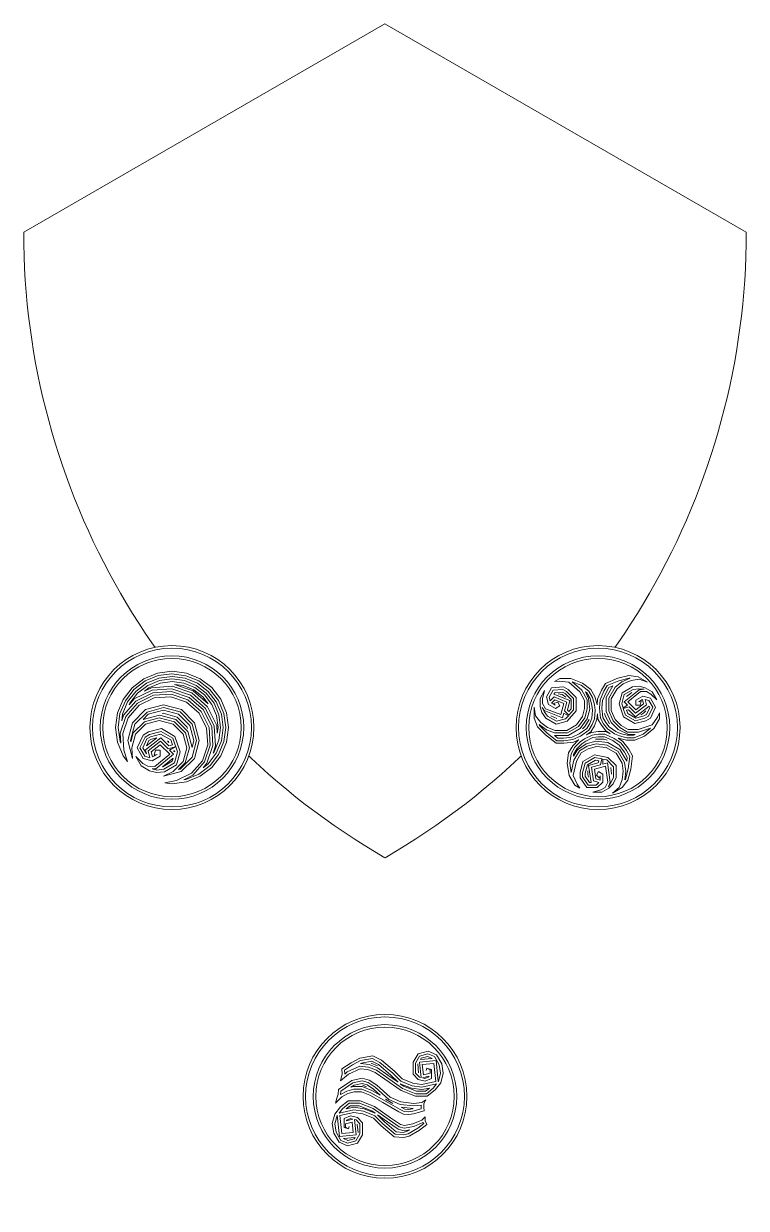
# Model space of a CAD drawing. Header units: inches. Extents: x -17 to 208, y -12 to 39.
# Drawn here: x 0.3 to 4.7, y -11.68 to -4.46 of the extents above; entities that cross this region are included whole.
import ezdxf

# ---------------------------------------------------------------- set-up
doc = ezdxf.new("R2010")
doc.units = ezdxf.units.IN
doc.header["$MEASUREMENT"] = 0
doc.layers.add('NOPLOT', color=46, linetype='Continuous', lineweight=5)

# ---------------------------------------------------------------- blocks, each defined once
blk = doc.blocks.new('Farore')
at = {"layer": 'NOPLOT'}
for points in [[(-0.275, 0.177), (-0.25, 0.237), (-0.17, 0.341), (-0.066, 0.421), (0.055, 0.471), (0.184, 0.488), (0.314, 0.471), (0.435, 0.421), (0.539, 0.341), (0.619, 0.237), (0.669, 0.116), (0.686, -0.013), (0.669, -0.143), (0.619, -0.264), (0.539, -0.368), (0.435, -0.448), (0.314, -0.498), (0.184, -0.515), (0.055, -0.498), (-0.066, -0.448), (-0.17, -0.368), (-0.25, -0.264), (-0.275, -0.204), (-0.205, -0.283), (-0.082, -0.366), (0.064, -0.395), (0.21, -0.366), (0.334, -0.283), (0.417, -0.159), (0.446, -0.013), (0.417, 0.133), (0.334, 0.256), (0.21, 0.339), (0.064, 0.368), (-0.082, 0.339), (-0.205, 0.256)], [(-0.165, 0.311), (-0.154, 0.325), (-0.055, 0.401), (0.06, 0.449), (0.184, 0.465), (0.308, 0.449), (0.424, 0.401), (0.523, 0.325), (0.599, 0.226), (0.646, 0.11), (0.663, -0.013), (0.646, -0.137), (0.599, -0.253), (0.523, -0.352), (0.424, -0.428), (0.308, -0.476), (0.184, -0.492), (0.06, -0.476), (-0.055, -0.428), (-0.154, -0.352), (-0.165, -0.338), (-0.091, -0.387), (0.064, -0.418), (0.219, -0.387), (0.351, -0.3), (0.438, -0.168), (0.469, -0.013), (0.438, 0.142), (0.351, 0.273), (0.219, 0.361), (0.064, 0.391), (-0.091, 0.361)], [(0.013, 0.404), (0.066, 0.427), (0.184, 0.442), (0.302, 0.427), (0.412, 0.381), (0.506, 0.309), (0.579, 0.214), (0.624, 0.105), (0.64, -0.013), (0.624, -0.131), (0.579, -0.241), (0.506, -0.335), (0.412, -0.408), (0.302, -0.453), (0.184, -0.469), (0.066, -0.453), (0.013, -0.431), (0.064, -0.441), (0.228, -0.409), (0.367, -0.316), (0.46, -0.177), (0.492, -0.013), (0.46, 0.15), (0.367, 0.289), (0.228, 0.382), (0.064, 0.415)], [(0.169, 0.417), (0.184, 0.419), (0.296, 0.404), (0.401, 0.361), (0.49, 0.292), (0.559, 0.203), (0.602, 0.099), (0.617, -0.013), (0.602, -0.125), (0.559, -0.23), (0.49, -0.319), (0.401, -0.388), (0.296, -0.431), (0.184, -0.446), (0.169, -0.444), (0.237, -0.43), (0.383, -0.332), (0.481, -0.186), (0.516, -0.013), (0.481, 0.159), (0.383, 0.306), (0.237, 0.404)], [(0.342, 0.361), (0.389, 0.341), (0.474, 0.276), (0.539, 0.191), (0.58, 0.093), (0.594, -0.013), (0.58, -0.119), (0.539, -0.218), (0.474, -0.303), (0.389, -0.368), (0.342, -0.387), (0.4, -0.349), (0.503, -0.195), (0.539, -0.013), (0.503, 0.168), (0.4, 0.322)], [(-0.229, 0.153), (-0.113, 0.269), (0.046, 0.311), (0.205, 0.269), (0.321, 0.153), (0.364, -0.006), (0.321, -0.165), (0.205, -0.281), (0.046, -0.323), (-0.113, -0.281), (-0.229, -0.165), (-0.149, -0.217), (-0.028, -0.25), (0.094, -0.217), (0.183, -0.128), (0.216, -0.006), (0.183, 0.116), (0.094, 0.205), (-0.028, 0.238), (-0.149, 0.205)], [(-0.11, 0.239), (-0.101, 0.248), (0.046, 0.288), (0.193, 0.248), (0.301, 0.141), (0.34, -0.006), (0.301, -0.153), (0.193, -0.261), (0.046, -0.3), (-0.101, -0.261), (-0.11, -0.251), (-0.028, -0.273), (0.106, -0.238), (0.204, -0.14), (0.24, -0.006), (0.204, 0.128), (0.106, 0.225), (-0.028, 0.261)], [(0.119, 0.245), (0.181, 0.228), (0.28, 0.129), (0.316, -0.006), (0.28, -0.141), (0.181, -0.24), (0.119, -0.257), (0.224, -0.152), (0.263, -0.006), (0.224, 0.139)], [(-0.222, -0.046), (-0.212, -0.085), (-0.174, -0.135), (-0.078, -0.19), (0.021, -0.163), (0.106, -0.067), (0.106, 0.054), (0.032, 0.129), (-0.009, 0.152), (-0.115, 0.143), (-0.158, 0.068), (-0.146, 0.022), (-0.102, 0.065), (0.027, 0.014), (0.003, -0.078), (0.049, -0.124), (-0.002, -0.095), (-0.015, -0.145), (-0.206, -0.073)], [(0.052, -0.094), (0.084, -0.058), (0.084, 0.045), (0.018, 0.111), (-0.014, 0.129), (-0.101, 0.121), (-0.132, 0.067), (-0.107, 0.092), (0.055, 0.027), (0.028, -0.071)], [(0.038, 0.059), (0.004, 0.093), (-0.019, 0.106), (-0.069, 0.101)], [(0.528, 0.158), (0.558, 0.087), (0.571, -0.013), (0.558, -0.113), (0.528, -0.185), (0.562, -0.013)], [(0.056, -0.055), (0.061, -0.049), (0.061, -0.038)], [(-0.161, -0.115), (-0.159, -0.117), (-0.075, -0.165), (-0.046, -0.158)], [(0.013, -0.129), (0.009, -0.143), (0.018, -0.132)]]:
    blk.add_lwpolyline(points, close=True, dxfattribs=at)
for points in [[(-0.201, 0.136), (-0.249, 0.053), (-0.249, -0.033), (-0.232, -0.095), (-0.19, -0.152), (-0.082, -0.214), (0.034, -0.184), (0.129, -0.075), (0.129, 0.064), (0.046, 0.147), (-0.003, 0.176), (-0.128, 0.165), (-0.182, 0.071), (-0.161, -0.008), (-0.089, -0.05), (-0.043, -0.024), (-0.064, 0.013), (-0.109, 0.001), (-0.09, -0.018), (-0.129, 0.005), (-0.096, 0.039), (0, 0), (-0.031, -0.115), (-0.191, -0.055), (-0.222, 0), (-0.222, 0.051), (-0.201, 0.136)], [(0.247, 0.125), (0.255, 0.117), (0.288, -0.006), (0.255, -0.129), (0.247, -0.137)]]:
    blk.add_lwpolyline(points, dxfattribs=at)
blk = doc.blocks.new('Nayru')
at = {"layer": 'NOPLOT'}
for p, q in [((0.325, 0.064), (0.316, 0.144)), ((0.051, -0.18), (-0.02, -0.139)), ((0.274, -0.316), (0.233, -0.301)), ((-0.27, -0.436), (-0.264, -0.523)), ((0.188, -0.529), (0.126, -0.504))]:
    blk.add_line(p, q, dxfattribs=at)
for points in [[(0.408, 0.108), (0.451, 0.096), (0.451, 0.008), (0.39, -0.018), (0.323, -0.001), (0.273, 0.05), (0.273, 0.165), (0.32, 0.247), (0.418, 0.274), (0.5, 0.239), (0.552, 0.149), (0.566, 0.058), (0.541, -0.034), (0.486, -0.104), (0.411, -0.165), (0.297, -0.165), (0.158, -0.11), (0, 0), (-0.095, 0.066), (-0.134, 0.077), (-0.217, 0.061), (-0.304, 0.023), (-0.334, -0.009), (-0.334, 0.03), (-0.353, 0.065), (-0.279, 0.122), (-0.181, 0.179), (-0.128, 0.193), (-0.034, 0.185), (0.092, 0.078), (0.167, 0.003), (0.27, -0.038), (0.356, -0.05), (0.493, -0.021), (0.475, 0.154), (0.363, 0.143), (0.374, 0.042), (0.438, 0.059), (0.438, 0.091), (0.408, 0.108), (0.401, 0.085)], [(-0.353, -0.481), (-0.397, -0.469), (-0.397, -0.381), (-0.335, -0.355), (-0.269, -0.372), (-0.218, -0.423), (-0.218, -0.538), (-0.266, -0.621), (-0.364, -0.647), (-0.445, -0.612), (-0.497, -0.522), (-0.511, -0.431), (-0.487, -0.339), (-0.431, -0.269), (-0.356, -0.209), (-0.242, -0.209), (-0.103, -0.263), (0.055, -0.373), (0.15, -0.439), (0.22, -0.468), (0.296, -0.476), (0.408, -0.424), (0.486, -0.357), (0.471, -0.426), (0.472, -0.475), (0.382, -0.534), (0.299, -0.578), (0.173, -0.6), (0.089, -0.558), (-0.037, -0.451), (-0.112, -0.376), (-0.215, -0.335), (-0.301, -0.323), (-0.438, -0.352), (-0.42, -0.528), (-0.308, -0.516), (-0.319, -0.415), (-0.383, -0.432), (-0.383, -0.464), (-0.353, -0.481), (-0.346, -0.458)]]:
    blk.add_lwpolyline(points, dxfattribs=at)
for points in [[(0.351, 0.018), (0.336, 0.022), (0.298, 0.06), (0.298, 0.158), (0.337, 0.226), (0.416, 0.247), (0.482, 0.22), (0.528, 0.141), (0.541, 0.06), (0.519, -0.022), (0.518, -0.023), (0.497, 0.182), (0.336, 0.165)], [(0.501, -0.045), (0.468, -0.087), (0.402, -0.14), (0.301, -0.14), (0.169, -0.088), (0.014, 0.02), (-0.084, 0.089), (-0.133, 0.102), (-0.225, 0.085), (-0.314, 0.046), (-0.321, 0.058), (-0.265, 0.101), (-0.171, 0.156), (-0.125, 0.168), (-0.044, 0.161), (0.075, 0.06), (0.153, -0.018), (0.263, -0.062), (0.357, -0.075)], [(0.128, -0.029), (0.029, 0.041), (-0.073, 0.112), (-0.132, 0.128), (-0.188, 0.117), (-0.162, 0.132), (-0.123, 0.143), (-0.055, 0.137), (0.058, 0.041)], [(0.345, 0.191), (0.353, 0.205), (0.415, 0.221), (0.458, 0.203)], [(0.427, 0.03), (0.427, 0.024), (0.388, 0.008), (0.366, 0.014)], [(0.51, -0.23), (0.506, -0.273), (0.376, -0.361), (0.276, -0.384), (0.207, -0.365), (0.135, -0.316), (0.004, -0.199), (-0.099, -0.153), (-0.225, -0.139), (-0.304, -0.148), (-0.341, -0.172), (-0.324, -0.139), (-0.321, -0.1), (-0.327, -0.066), (-0.222, -0.038), (-0.178, -0.031), (-0.126, -0.035), (-0.08, -0.057), (0.077, -0.148), (0.203, -0.22), (0.284, -0.252), (0.353, -0.252), (0.416, -0.235), (0.473, -0.202), (0.535, -0.141), (0.521, -0.191)], [(0.485, -0.225), (0.482, -0.259), (0.366, -0.338), (0.276, -0.359), (0.218, -0.342), (0.151, -0.297), (0.018, -0.178), (-0.092, -0.129), (-0.225, -0.114), (-0.298, -0.123), (-0.296, -0.099), (-0.298, -0.085), (-0.217, -0.063), (-0.177, -0.056), (-0.132, -0.059), (-0.092, -0.079), (0.065, -0.169), (0.192, -0.243), (0.28, -0.277), (0.356, -0.277), (0.426, -0.258), (0.486, -0.224)], [(-0.104, -0.101), (-0.101, -0.103), (-0.22, -0.089), (-0.211, -0.087), (-0.176, -0.081), (-0.139, -0.084)], [(0.43, -0.085), (0.393, -0.115), (0.306, -0.115), (0.181, -0.066), (0.149, -0.043), (0.257, -0.086), (0.357, -0.101)], [(0.385, -0.295), (0.355, -0.315), (0.277, -0.333), (0.229, -0.319), (0.166, -0.277), (0.101, -0.219), (0.181, -0.265), (0.275, -0.302), (0.359, -0.302)], [(-0.446, -0.328), (-0.413, -0.286), (-0.347, -0.233), (-0.246, -0.233), (-0.115, -0.285), (0.041, -0.393), (0.138, -0.461), (0.214, -0.492), (0.3, -0.501), (0.422, -0.446), (0.446, -0.424), (0.447, -0.461), (0.369, -0.512), (0.291, -0.555), (0.177, -0.574), (0.103, -0.537), (-0.02, -0.433), (-0.098, -0.355), (-0.208, -0.311), (-0.302, -0.298)], [(-0.376, -0.288), (-0.339, -0.258), (-0.251, -0.258), (-0.126, -0.307), (-0.094, -0.33), (-0.202, -0.287), (-0.303, -0.273)], [(-0.074, -0.344), (0.026, -0.414), (0.126, -0.483), (0.207, -0.516), (0.292, -0.525), (0.282, -0.531), (0.181, -0.548), (0.117, -0.516), (-0.003, -0.414)], [(-0.296, -0.391), (-0.282, -0.395), (-0.243, -0.434), (-0.243, -0.531), (-0.282, -0.599), (-0.362, -0.62), (-0.427, -0.593), (-0.473, -0.514), (-0.486, -0.433), (-0.464, -0.351), (-0.463, -0.35), (-0.442, -0.555), (-0.281, -0.538)], [(-0.372, -0.403), (-0.372, -0.397), (-0.333, -0.381), (-0.311, -0.387)], [(-0.291, -0.564), (-0.298, -0.578), (-0.36, -0.594), (-0.403, -0.576)]]:
    blk.add_lwpolyline(points, close=True, dxfattribs=at)
blk = doc.blocks.new('*U32')
at = {"layer": 'NOPLOT'}
for radius in [0.5, 0.4844, 0.4375, 0.4219]:
    blk.add_circle((0, 0), radius, dxfattribs=at)
blk = doc.blocks.new('*U33')
at = {"layer": 'NOPLOT', "color": 0, "linetype": 'ByBlock', "lineweight": -2, "transparency": 16777216}
for p, rotation in [((3.799, -2.75), 240), ((2.5, -5), 120)]:
    blk.add_blockref('*U32', p, dxfattribs=dict(at, rotation=rotation))
blk.add_blockref('*U32', (1.201, -2.75), dxfattribs=at)
blk = doc.blocks.new('Sigils')
at = {"layer": 'NOPLOT'}
h = blk.add_hatch(dxfattribs=at)
h.set_pattern_fill('ANSI31', color=256)
h.set_pattern_definition([(45, (-2.49446, 3.5), (-0.0883883, 0.0883883), [])])
h.paths.add_polyline_path([(-1.0504, 0.9931), (-1.1216, 1.0477), (-1.2045, 1.082), (-1.2935, 1.0937), (-1.3825, 1.082), (-1.4654, 1.0477), (-1.5366, 0.9931), (-1.5912, 0.9219), (-1.5058, 0.8726), (-1.4938, 0.8863), (-1.4023, 0.9314), (-1.3005, 0.9381), (-1.2038, 0.9053), (-1.1271, 0.838), (-1.082, 0.7465), (-1.0753, 0.6447), (-1.0812, 0.6274), (-0.9958, 0.5781), (-0.9615, 0.661), (-0.9498, 0.75), (-0.9615, 0.839), (-0.9958, 0.9219)])
for points in [[(1.3046, 1.25), (1.3914, 1.2424), (1.4756, 1.2198), (1.5546, 1.183), (1.626, 1.133), (1.6876, 1.0714), (1.7376, 1), (1.7744, 0.921), (1.797, 0.8368), (1.8046, 0.75), (1.797, 0.6632), (1.7744, 0.579), (1.7376, 0.5), (1.6876, 0.4286), (1.626, 0.367), (1.5546, 0.317), (1.4756, 0.2802), (1.3914, 0.2576), (1.3046, 0.25), (1.2178, 0.2576), (1.1336, 0.2802), (1.0546, 0.317), (0.9832, 0.367), (0.9216, 0.4286), (0.8716, 0.5), (0.8347, 0.579), (0.8122, 0.6632), (0.8046, 0.75), (0.8122, 0.8368), (0.8347, 0.921), (0.8716, 1), (0.9216, 1.0714), (0.9832, 1.133), (1.0546, 1.183), (1.1336, 1.2198), (1.2178, 1.2424)], [(-0.4275, -1.75), (-0.3775, -1.8214), (-0.3159, -1.883), (-0.2445, -1.933), (-0.1655, -1.9698), (-0.0813, -1.9924), (0.0055, -2), (0.0924, -1.9924), (0.1765, -1.9698), (0.2555, -1.933), (0.3269, -1.883), (0.3886, -1.8214), (0.4385, -1.75), (0.4754, -1.671), (0.4979, -1.5868), (0.5055, -1.5), (0.4979, -1.4132), (0.4754, -1.329), (0.4385, -1.25), (0.3886, -1.1786), (0.3269, -1.117), (0.2555, -1.067), (0.1765, -1.0302), (0.0924, -1.0076), (0.0055, -1), (-0.0813, -1.0076), (-0.1655, -1.0302), (-0.2445, -1.067), (-0.3159, -1.117), (-0.3775, -1.1786), (-0.4275, -1.25), (-0.4643, -1.329), (-0.4869, -1.4132), (-0.4945, -1.5), (-0.4869, -1.5868), (-0.4643, -1.671)]]:
    blk.add_wipeout(points).dxf.layer = 'NOPLOT'
for p, q in [((1.0611, 0.9551), (1.0852, 0.951)), ((1.0852, 0.951), (1.1073, 0.9363)), ((1.5847, 0.8393), (1.5655, 0.8282)), ((1.5968, 0.8514), (1.5847, 0.8393)), ((1.2418, 0.4627), (1.2418, 0.485)), ((1.2462, 0.4463), (1.2418, 0.4627))]:
    blk.add_line(p, q, dxfattribs=at)
for points in [[(1.1877, 0.6758), (1.1556, 0.6609), (1.0966, 0.6543), (1.0489, 0.6543), (0.9841, 0.7046), (0.9351, 0.7537), (0.9143, 0.8065), (0.9143, 0.874), (0.9235, 0.8206), (0.9548, 0.7814), (0.9971, 0.7501), (1.0428, 0.7324), (1.1133, 0.7324), (1.174, 0.7674), (1.2094, 0.8167), (1.2228, 0.8665), (1.2228, 0.9155), (1.193, 0.9671), (1.1261, 1.0271), (1.0679, 1.0328), (1.0393, 1.0306)], [(1.0393, 1.0306), (1.0706, 1.0487), (1.1395, 1.0487), (1.2093, 1.0213), (1.2603, 0.9827), (1.2857, 0.9386), (1.2985, 0.891), (1.2988, 0.8883)], [(1.2988, 0.8883), (1.3019, 0.9235), (1.3257, 0.978), (1.3495, 1.0192), (1.4255, 1.0502), (1.4925, 1.0682), (1.5487, 1.0598), (1.6071, 1.026), (1.5563, 1.0447), (1.5066, 1.0372), (1.4583, 1.0162), (1.4202, 0.9855), (1.385, 0.9244), (1.385, 0.8544), (1.4099, 0.7991), (1.4464, 0.7626), (1.4888, 0.7381), (1.5483, 0.7381), (1.6337, 0.766), (1.6678, 0.8136), (1.6802, 0.8395)], [(0.9791, 0.9751), (0.9512, 0.9266), (0.9512, 0.8769), (0.9609, 0.8408), (0.9856, 0.8076), (1.0486, 0.7713), (1.1157, 0.7893), (1.1712, 0.8523), (1.1712, 0.9332), (1.1226, 0.9818), (1.0941, 0.9982), (1.0214, 0.992), (0.9899, 0.9374), (1.0023, 0.8912), (1.0445, 0.8668), (1.0713, 0.8823), (1.0588, 0.9038), (1.0329, 0.8968), (1.0439, 0.8858), (1.0208, 0.8992), (1.0401, 0.9185), (1.0961, 0.8961), (1.0782, 0.8292), (0.9852, 0.8642), (0.9669, 0.8959), (0.9669, 0.9257), (0.9791, 0.9751)], [(1.6622, 0.9193), (1.6342, 0.9677), (1.5911, 0.9926), (1.5551, 1.0023), (1.514, 0.9974), (1.451, 0.961), (1.433, 0.894), (1.4598, 0.8143), (1.5299, 0.7739), (1.5963, 0.7917), (1.6248, 0.8081), (1.6557, 0.8742), (1.6242, 0.9288), (1.578, 0.9412), (1.5358, 0.9168), (1.5358, 0.8859), (1.5606, 0.8859), (1.5676, 0.9118), (1.5525, 0.9078), (1.5757, 0.9212), (1.5827, 0.8948), (1.5353, 0.8575), (1.4863, 0.9065), (1.5632, 0.9695), (1.5997, 0.9695), (1.6255, 0.9546), (1.6622, 0.9193)], [(1.4776, 0.9397), (1.5108, 0.9628)], [(1.0537, 0.805), (1.0171, 0.8221)], [(1.2503, 0.7995), (1.2248, 0.7554), (1.2099, 0.7415)], [(1.3004, 0.8334), (1.2978, 0.8001), (1.2824, 0.7613), (1.2603, 0.7231), (1.2344, 0.7047)], [(1.3789, 0.7119), (1.3514, 0.7308), (1.3255, 0.7636), (1.3034, 0.8017), (1.3004, 0.8334)], [(1.3746, 0.7722), (1.3491, 0.8164), (1.3445, 0.8363)], [(1.6802, 0.8395), (1.6802, 0.8033), (1.6458, 0.7437), (1.5872, 0.6968), (1.5282, 0.672), (1.4773, 0.672), (1.4297, 0.6848), (1.4272, 0.6859)], [(1.2344, 0.7047), (1.2646, 0.7191), (1.3059, 0.7251), (1.35, 0.7251), (1.3789, 0.7119)], [(1.1943, 0.3799), (1.1629, 0.398), (1.1285, 0.4577), (1.1172, 0.5318), (1.1252, 0.5953), (1.1507, 0.6394), (1.1855, 0.6742), (1.1877, 0.6758)], [(1.4272, 0.6859), (1.4562, 0.6656), (1.4915, 0.6177), (1.5153, 0.5765), (1.5041, 0.4952), (1.4862, 0.4282), (1.4508, 0.3837), (1.3924, 0.35), (1.4339, 0.3847), (1.4523, 0.4314), (1.4582, 0.4837), (1.4507, 0.5321), (1.4154, 0.5932), (1.3548, 0.6282), (1.2944, 0.6343), (1.2446, 0.6209), (1.2022, 0.5964), (1.1724, 0.5448), (1.1539, 0.4569), (1.178, 0.4036), (1.1943, 0.3799)], [(1.2888, 0.6783), (1.3398, 0.6783), (1.3593, 0.6723)], [(1.2724, 0.3556), (1.3283, 0.3556), (1.3714, 0.3805), (1.3978, 0.4069), (1.4141, 0.445), (1.4141, 0.5177), (1.365, 0.5668), (1.2827, 0.5834), (1.2126, 0.5429), (1.1948, 0.4765), (1.1948, 0.4436), (1.2366, 0.3838), (1.2996, 0.3838), (1.3334, 0.4177), (1.3334, 0.4664), (1.3067, 0.4818), (1.2942, 0.4603), (1.3132, 0.4413), (1.3173, 0.4563), (1.3173, 0.4296), (1.2909, 0.4367), (1.2823, 0.4964), (1.3492, 0.5144), (1.3653, 0.4163), (1.3471, 0.3847), (1.3213, 0.3698), (1.2724, 0.3556)], [(1.3823, 0.5053), (1.3858, 0.465)]]:
    blk.add_lwpolyline(points, dxfattribs=at)
for points in [[(1.1477, 1.0287), (1.2016, 1.0076), (1.2484, 0.9721), (1.2712, 0.9326), (1.2831, 0.8881), (1.2865, 0.8566), (1.2824, 0.8037), (1.2683, 0.7681), (1.2485, 0.7339), (1.198, 0.6979), (1.1514, 0.6762), (1.0957, 0.6699), (1.0543, 0.6699), (0.9945, 0.7163), (0.9484, 0.7624), (0.946, 0.7684), (0.9895, 0.7362), (1.0398, 0.7168), (1.1175, 0.7168), (1.1847, 0.7556), (1.2238, 0.8098), (1.2384, 0.8644), (1.2384, 0.9196), (1.2053, 0.977)], [(1.6243, 0.7465), (1.5791, 0.7104), (1.525, 0.6876), (1.4794, 0.6876), (1.4349, 0.6995), (1.4059, 0.7123), (1.3622, 0.7424), (1.3384, 0.7724), (1.3186, 0.8066), (1.3127, 0.8684), (1.3172, 0.9196), (1.3397, 0.9709), (1.3604, 1.0068), (1.4305, 1.0354), (1.4934, 1.0522), (1.4998, 1.0513), (1.4502, 1.0297), (1.4082, 0.9959), (1.3694, 0.9286), (1.3694, 0.851), (1.3968, 0.79), (1.4368, 0.7501), (1.4846, 0.7225), (1.5508, 0.7225)], [(1.1266, 0.8253), (1.1556, 0.8582), (1.1556, 0.9267), (1.113, 0.9693), (1.0906, 0.9823), (1.0309, 0.9771), (1.0067, 0.9352), (1.0126, 0.9131), (1.0363, 0.9368), (1.1148, 0.9054), (1.1004, 0.8515)], [(1.1259, 0.8481), (1.14, 0.8641), (1.14, 0.9202), (1.1034, 0.9568), (1.087, 0.9663), (1.0404, 0.9622), (1.0356, 0.954), (1.1335, 0.9148), (1.1178, 0.8562)], [(1.229, 0.9672), (1.2364, 0.9616), (1.2566, 0.9265), (1.2677, 0.8853), (1.2708, 0.8564), (1.267, 0.8073), (1.2542, 0.7749), (1.2367, 0.7446), (1.1901, 0.7114), (1.1471, 0.6914), (1.0948, 0.6856), (1.0596, 0.6856), (1.0395, 0.7012), (1.1217, 0.7012), (1.1954, 0.7437), (1.2381, 0.803), (1.254, 0.8624), (1.2472, 0.9278)], [(1.5304, 0.7069), (1.5219, 0.7033), (1.4814, 0.7033), (1.4402, 0.7143), (1.4136, 0.7261), (1.3729, 0.7539), (1.3514, 0.7812), (1.3339, 0.8115), (1.3284, 0.8684), (1.3326, 0.9157), (1.3536, 0.9639), (1.3712, 0.9943), (1.3948, 1.004), (1.3537, 0.9328), (1.3537, 0.8477), (1.3837, 0.781), (1.4272, 0.7376), (1.4854, 0.7098)], [(1.5857, 0.9851), (1.5539, 0.9864), (1.519, 0.9822), (1.4644, 0.9507), (1.4493, 0.8945), (1.4573, 0.8709), (1.4843, 0.8864), (1.4631, 0.9076), (1.5561, 0.9796)], [(0.9648, 0.8728), (0.9752, 0.8478), (0.9962, 0.8196), (1.0508, 0.7881), (1.1071, 0.8031), (1.1236, 0.8218), (1.0966, 0.8374), (1.0888, 0.8085), (0.9763, 0.8548)], [(1.4588, 0.8665), (1.4728, 0.8249), (1.5321, 0.7907), (1.5903, 0.8062), (1.6127, 0.8192), (1.6381, 0.8735), (1.6139, 0.9154), (1.5918, 0.9213), (1.6005, 0.8889), (1.534, 0.8367), (1.4946, 0.8761)], [(1.4789, 0.8557), (1.4857, 0.8355), (1.5343, 0.8074), (1.5842, 0.8208), (1.6006, 0.8303), (1.6205, 0.8727), (1.6157, 0.881), (1.5328, 0.8158), (1.4899, 0.8587)], [(1.1417, 0.4748), (1.133, 0.532), (1.1403, 0.5903), (1.1632, 0.6298), (1.1957, 0.6623), (1.2213, 0.681), (1.2692, 0.7039), (1.307, 0.7095), (1.3466, 0.7095), (1.403, 0.6838), (1.4451, 0.6542), (1.4784, 0.6091), (1.4991, 0.5733), (1.4888, 0.4983), (1.4719, 0.4353), (1.4679, 0.4303), (1.474, 0.4841), (1.4657, 0.5373), (1.4269, 0.6046), (1.3597, 0.6434), (1.2931, 0.6501), (1.2386, 0.6355), (1.1907, 0.6079), (1.1576, 0.5505)], [(1.1543, 0.576), (1.1554, 0.5852), (1.1757, 0.6202), (1.2059, 0.6504), (1.2293, 0.6676), (1.2738, 0.6888), (1.3082, 0.6939), (1.3432, 0.6939), (1.3952, 0.6702), (1.4341, 0.6429), (1.4653, 0.6006), (1.4828, 0.5701), (1.4794, 0.5449), (1.4383, 0.616), (1.3646, 0.6586), (1.2919, 0.6659), (1.2325, 0.65), (1.1793, 0.6135)], [(1.3284, 0.5582), (1.2854, 0.5669), (1.226, 0.5326), (1.2104, 0.4745), (1.2104, 0.4485), (1.2447, 0.3994), (1.2931, 0.3994), (1.3093, 0.4156), (1.2769, 0.4243), (1.2649, 0.5079), (1.3188, 0.5224)], [(1.309, 0.5462), (1.2881, 0.5504), (1.2394, 0.5223), (1.2261, 0.4724), (1.2261, 0.4535), (1.2529, 0.4151), (1.2624, 0.4151), (1.2474, 0.5194), (1.306, 0.5351)], [(1.3676, 0.389), (1.3846, 0.4158), (1.3985, 0.4482), (1.3985, 0.5112), (1.3573, 0.5524), (1.3329, 0.5573), (1.3329, 0.5262), (1.3618, 0.5339), (1.3776, 0.4174)]]:
    blk.add_lwpolyline(points, close=True, dxfattribs=at)
blk.add_circle((0.0055, -1.5), 0.5, dxfattribs=at)
at = {"layer": 'NOPLOT', "xscale": 0.6280765583429154, "yscale": 0.6280765583429154, "zscale": 0.6280765583429154, "rotation": 180}
blk.add_blockref('Nayru', (0.0397, -1.6302), dxfattribs=at)
blk.add_wipeout([(-1.2935, 1.25), (-1.3803, 1.2424), (-1.4645, 1.2198), (-1.5435, 1.183), (-1.6149, 1.133), (-1.6765, 1.0714), (-1.7265, 1), (-1.7633, 0.921), (-1.7859, 0.8368), (-1.7935, 0.75), (-1.7859, 0.6632), (-1.7633, 0.579), (-1.7265, 0.5), (-1.6765, 0.4286), (-1.6149, 0.367), (-1.5435, 0.317), (-1.4645, 0.2802), (-1.3803, 0.2576), (-1.2935, 0.25), (-1.2067, 0.2576), (-1.1225, 0.2802), (-1.0435, 0.317), (-0.9721, 0.367), (-0.9105, 0.4286), (-0.8605, 0.5), (-0.8237, 0.579), (-0.8011, 0.6632), (-0.7935, 0.75), (-0.8011, 0.8368), (-0.8237, 0.921), (-0.8605, 1), (-0.9105, 1.0714), (-0.9721, 1.133), (-1.0435, 1.183), (-1.1225, 1.2198), (-1.2067, 1.2424)]).dxf.layer = 'NOPLOT'
at = {"layer": 'NOPLOT'}
blk.add_blockref('*U33', (-2.4945, 3.5), dxfattribs=at)
at = {"layer": 'NOPLOT', "xscale": 0.6854957561575563, "yscale": 0.6854957561575563, "zscale": 0.6854957561575563, "rotation": 59.99999999999999}
blk.add_blockref('Farore', (-1.3646, 0.6452), dxfattribs=at)

msp = doc.modelspace()

# ---------------------------------------------------------------- linework, layer by layer
at = {"layer": 'NOPLOT'}
for p in [(0.2969, -5.728), (4.7031, -5.728)]:
    msp.add_line(p, (2.5, -4.4561), dxfattribs=at)
for centre, start, end in [((4.7031, -5.728), 180, 240), ((0.2969, -5.728), 300, 0)]:
    msp.add_arc(centre, 4.4063, start, end, dxfattribs=at)

# ---------------------------------------------------------------- next in the draw order: block references
msp.add_blockref('Sigils', (2.4945, -9.5), dxfattribs=at)

doc.saveas('drawing.dxf')
